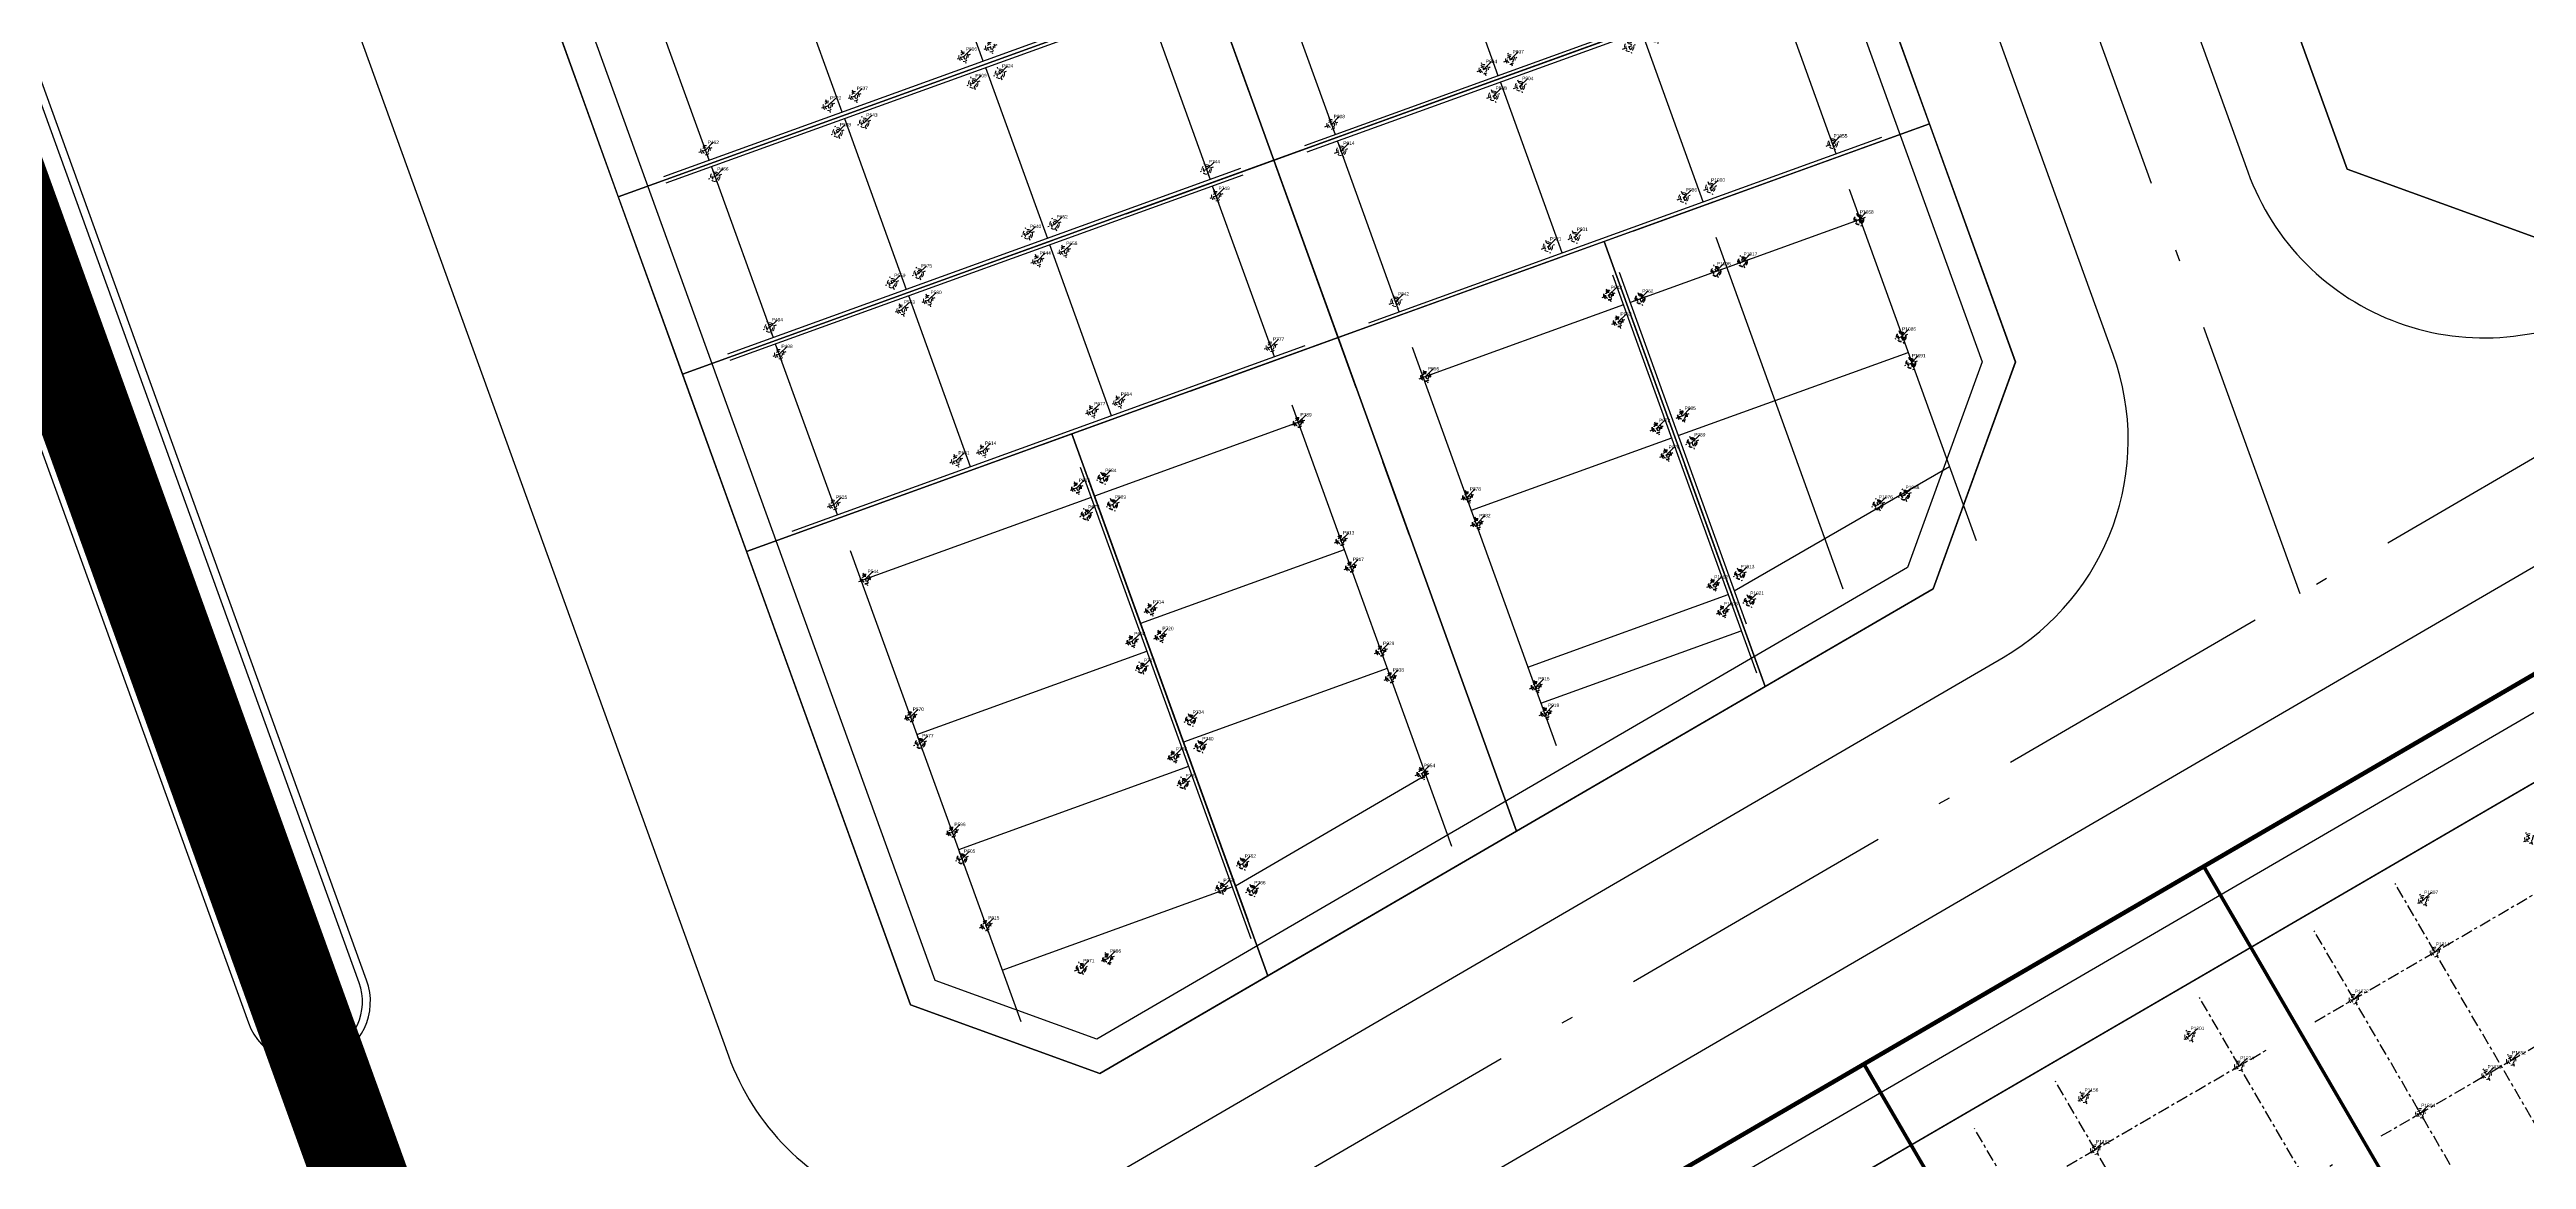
# Model space of a CAD drawing. Header units: millimetres. Extents: x 567980 to 569430, y 2065777 to 2066666.
# Drawn here: x 568673.3 to 568752.1, y 2066222.7 to 2066258 of the extents above; entities that cross this region are included whole.
import ezdxf
from ezdxf.enums import TextEntityAlignment as Align
from ezdxf.xclip import XClip

# ---------------------------------------------------------------- set-up
doc = ezdxf.new("R2010")
doc.units = ezdxf.units.MM
for name, pattern in [('ACAD_ISO10W100', [18.5, 12, -3, 0.5, -3]), ('CENTER', [3, 1.5, -0.5, 0.5, -0.5]), ('CENTER2', [1.125, 0.75, -0.125, 0.125, -0.125]), ('HIDDEN', [0.75, 0.5, -0.25]), ('Xref Grid (A1)$0$CENTER2', [1.125, 0.75, -0.125, 0.125, -0.125])]:
    doc.linetypes.add(name, pattern=pattern)
for name, color, linetype in [('01.AXIS', 160, 'CENTER2'), ('BoThamCo', 94, 'Continuous'), ('CDC.01.AXIS', 160, 'CENTER2'), ('ChiaLo', 128, 'CENTER'), ('datOBt', 42, 'Continuous'), ('datOlienke', 42, 'Continuous'), ('LogDg', 7, 'Continuous'), ('loKBT', 42, 'Continuous'), ('LoLK', 6, 'Continuous'), ('RANHGIOI', 2, 'HIDDEN'), ('TimDg', 222, 'Continuous'), ('ViaHeS', 32, 'Continuous'), ('Xref Grid (A1)$0$01.AXIS', 160, 'Xref Grid (A1)$0$CENTER2')]:
    doc.layers.add(name, color=color, linetype=linetype)
for name, color, linetype, lineweight in [('A-KY HIEU', 34, 'Continuous', 20), ('A-NET THAY', 125, 'Continuous', 18), ('A-TUONG', 255, 'Continuous', 35), ('boDnv', 54, 'Continuous', 25), ('E- RANH GIOI', 1, 'CENTER', 13), ('E- THAY', 9, 'Continuous', 20), ('kata_text', 254, 'Continuous', 30)]:
    doc.layers.add(name, color=color, linetype=linetype, lineweight=lineweight)
doc.styles.add('kata_dim', font='vnrms.shx', dxfattribs={"width": 0.66, "oblique": 7})
doc.styles.add('kata_text', font='arial.ttf', dxfattribs={"width": 0.8})
doc.styles.add('rms', font='romans.shx', dxfattribs={"width": 0.7, "bigfont": 'vns.shx'})
doc.linetypes.add('ADL', pattern='A,0.125,-0.15,["++",rms,S=0.5,R=0,X=0,Y=-0.2245],-1.35,1.125', length=2.75)
doc.dimstyles.new('kata_dim_iso', dxfattribs={"dimtxt": 2.5, "dimasz": 1.5, "dimexe": 1.5, "dimexo": 2.5, "dimtad": 1, "dimdec": 0, "dimzin": 0, "dimdsep": 46, "dimtxsty": 'kata_dim', "dimblk": 'kata_block_ArchTick', "dimcen": 0.09, "dimdle": 1.2, "dimclrd": 8, "dimclre": 8, "dimclrt": 3, "dimadec": 0, "dimazin": 0, "dimtfac": 1, "dimtdec": 0, "dimtix": 1, "dimtofl": 0, "dimtmove": 0, "dimatfit": 3, "dimfxl": 3.75, "dimfxlon": 1, "dimtolj": 1, "dimtzin": 0, "dimarcsym": 0})

# ---------------------------------------------------------------- blocks, each defined once
blk = doc.blocks.new('NEN')
at = {"layer": 'boDnv', "color": 10, "linetype": 'ADL', "ltscale": 0.25}
for points in [[(9.135, -145.213), (3.993, -143.345), (-37.434, -28.806), (-34.864, -22.833), (-8.048, -11.144), (-2.559, -13.506), (37.289, -123.679), (34.915, -130.214)], [(79.627, -120.398), (85.356, -122.108), (98.44, -148.269), (96.582, -154.497), (27.112, -194.914), (21.969, -193.046), (11.825, -164.999), (14.198, -158.464)]]:
    blk.add_lwpolyline(points, close=True, dxfattribs=at)
at = {"layer": 'BoThamCo'}
blk.add_lwpolyline([(25.78, -0.755), (18.959, 1.719), (12.14, -1.254), (9.257, -7.953), (48.895, -117.546), (54.917, -119.734), (74.12, -108.562), (76.205, -101.576)], close=True, dxfattribs=at)
blk.add_lwpolyline([(-54.313, -43.147), (-17.615, -144.611, 1), (-14.323, -143.421), (-51.021, -41.957, 1)], format="xyb", close=True, dxfattribs=at)
at = {"layer": 'ChiaLo', "ltscale": 5}
for points in [[(22.483, -138.604), (-21.838, -16.064)], [(-6.085, -118.422), (31.53, -104.817)], [(-4.044, -124.065), (33.571, -110.46)], [(-2.003, -129.707), (35.612, -116.102)], [(30.389, -134.004), (25.268, -119.843)], [(14.576, -143.204), (8.341, -125.966)], [(15.974, -179.412), (92.784, -134.725)], [(64.479, -174.331), (44.364, -139.757)], [(53.675, -180.617), (33.56, -146.043)]]:
    blk.add_lwpolyline(points, dxfattribs=at)
at = {"layer": 'datOBt'}
blk.add_lwpolyline([(79.498, -119.316), (86.056, -121.273), (99.512, -148.176), (97.427, -155.162), (27.21, -196.014), (21.188, -193.827), (10.761, -164.998), (13.382, -157.782)], close=True, dxfattribs=at)
at = {"layer": 'datOlienke'}
blk.add_lwpolyline([(9.234, -146.312), (3.211, -144.125), (-38.509, -28.774), (-35.626, -22.074), (-8.05, -10.054), (-1.766, -12.758), (38.353, -123.68), (35.731, -130.896)], close=True, dxfattribs=at)
at = {"layer": 'LogDg'}
for points in [[(34.296, -348.766, -0.124666), (14.114, -339.771, 0.262937), (-5.331, -336.771, -0.009345), (-40.959, -349.473), (-145.868, -384.68, 0.405257), (-155.456, -403.235), (-146.557, -432.72), (-158.046, -436.187), (-166.572, -407.936, 0.423227), (-185.704, -398.049), (-272.077, -427.035, 0.40652), (-277.181, -436.964), (-262.947, -483.397), (-271.552, -486.035), (-285.593, -440.232, 0.421949), (-295.787, -434.992), (-422.26, -477.436, 0.346831), (-427.684, -485.726), (-426.662, -497.249, 0.109851), (-417.21, -527.045), (-422.398, -530.058, -0.109851), (-432.639, -497.779), (-433.194, -491.512, 0.484967), (-443.708, -484.634), (-484.199, -498.222, 0.36701), (-492.228, -511.51), (-484.402, -560.012), (-490.326, -560.967), (-497.433, -516.92, 0.457512), (-512.889, -507.388), (-525.337, -511.314, 0.375227), (-533.554, -524.795, 0.049445), (-523.248, -562.118), (-518.404, -576.577), (-525.515, -578.96), (-530.307, -564.659, -0.044276), (-540.221, -530.036, 0.448349), (-555.614, -520.863), (-568.853, -525.038), (-576.072, -502.149), (-552.391, -494.681, 0.333336), (-544.003, -482.976), (-545.865, -397.305, 0.120559), (-569.998, -307.198), (-621.979, -219.712, 0.334943), (-635.359, -214.239), (-686.931, -227.855), (-689.803, -216.977), (-647.957, -205.93, 0.498191), (-640.704, -188.198), (-654.378, -165.183, -0.144979), (-668.853, -108.061), (-659.845, 118.23, 0.428088), (-671.924, 130.707), (-689.222, 130.58), (-689.305, 141.83), (-670.344, 141.969, 0.400474), (-658.442, 153.492), (-657.828, 168.904), (-656.06, 189.374), (-648.588, 188.728), (-650.341, 168.432), (-650.889, 154.678, 0.425345), (-638.921, 142.201), (-621.613, 142.328, 0.402651), (-609.707, 153.94), (-609.387, 163.859, -0.019867), (-608.227, 179.942), (-606.8, 192.652), (-600.838, 191.983), (-602.264, 179.273, 0.019867), (-603.39, 163.665), (-603.676, 154.802, 0.425871), (-591.594, 142.415), (-548.362, 142.733), (-548.28, 131.483), (-592.887, 131.155, 0.401789), (-604.791, 119.578), (-607.754, 35.571, -0.005984), (-607.983, 30.718, 0.462462), (-599.177, 22.287), (-555.377, 26.801), (-554.762, 20.832), (-603.242, 15.836, 0.355613), (-610.381, 8.689), (-613.794, -24.838, 0.475348), (-605.015, -33.606), (-508.268, -23.636, 0.016072), (-476.806, -19.368, 0.37392), (-470.138, -11.259), (-470.705, 9.348), (-464.707, 9.513), (-464.235, -7.648, 0.461916), (-454.747, -15.288), (-421.581, -8.993, 0.020567), (-382.015, 0.216), (-299.764, 22.963, 0.415004), (-292.798, 35.293), (-296.969, 50.218), (-285.412, 53.448), (-281.218, 38.439, 0.413423), (-268.921, 31.492), (-169.968, 58.858, 0.427702), (-164.496, 69.052), (-169.623, 84.754), (-163.92, 86.616), (-158.479, 69.956, 0.400853), (-148.742, 64.729), (-123.897, 71.6, 0.437327), (-113.795, 91.173), (-114.462, 93.013), (-128.551, 136.154), (-105.736, 143.605), (-91.769, 100.833), (-90.91, 98.466, 0.429754), (-70.957, 89.772, 0.001079), (-63.934, 92.766, 0.001474), (-62.342, 93.454), (-47.534, 99.909, 0.386536), (-43.126, 109.726), (-48.301, 125.574), (-42.598, 127.436), (-38.076, 113.59, 0.442444), (-27.275, 108.739), (111.617, 169.28, 0.414214), (115.754, 179.811), (109.361, 194.478), (114.861, 196.875), (121.255, 182.208, 0.414214), (131.785, 178.071), (252.97, 230.894), (276.872, 241.312), (291.579, 249.057, 0.419837), (295.267, 261.365), (290.95, 269.196), (301.459, 274.99), (306.058, 266.648, 0.408717), (318.136, 263.031), (326.546, 267.464), (332.148, 256.836), (324.233, 252.656, 0.419466), (320.555, 240.352), (397.092, 101.523, 0.433643), (408.413, 98.649), (440.787, 119.386), (444.023, 114.334), (410.428, 92.813, 0.395048), (407.737, 82.215), (451.056, 3.639, -0.005576), (472.219, -35.781, 0.422017), (490.066, -41.118), (502.995, -33.918), (514.672, -54.886), (500.295, -62.892, 0.404193), (495.052, -80.181), (502.502, -94.711), (491.824, -100.186), (485.095, -87.061, 0.424556), (467.192, -81.64), (316.164, -165.913), (307.211, -171.115, 0.396001), (304.075, -181.611), (326.147, -225.742), (318.098, -229.768), (296.726, -187.038, 0.432664), (285.552, -183.699), (178.072, -246.148, 0.389772), (174.86, -256.488), (194.1, -297.126), (188.677, -299.693), (170.231, -260.733, 0.439085), (158.982, -257.239), (145.496, -265.075, -0.013452), (97.701, -291.151, 0.262926), (86.853, -307.563, -0.162068), (76.015, -333.842, 0.270323), (72.318, -353.653), (79.981, -375.074), (57.383, -383.157), (49.72, -361.737, 0.270325), (34.296, -348.766)], [(-54.548, -43.232), (-17.85, -144.696, 1), (-14.088, -143.336), (-50.786, -41.872, 1), (-54.548, -43.232)], [(49.536, -260.065, -0.269945), (34.095, -247.153), (22.999, -216.476, -0.362457), (26.499, -206.84), (119.685, -152.625, -0.414384), (136.095, -156.969), (142.222, -167.514, 0.414214), (153.158, -170.413), (250.593, -113.801, -0.432664), (261.767, -117.14), (278.799, -151.193, -0.396001), (275.663, -161.688), (133.439, -244.323, -0.012999), (88.371, -268.964, -0.278117), (67.767, -267.557, 0.110848), (49.536, -260.065)]]:
    blk.add_lwpolyline(points, format="xyb", dxfattribs=at)
for points in [[(57.283, -121.828), (75.893, -111.001, 0.395833), (79.025, -100.508), (28.348, 0.817, 0.398858), (17.996, 4.572), (10.657, 1.373, 0.395588), (6.33, -8.682), (45.737, -117.634, 0.467936)], [(-9.552, -7.434), (-39.866, -20.643, 0.395629), (-44.194, -30.698), (-2.582, -145.746, 0.467936), (8.964, -149.94), (37.955, -133.073, 0.362457), (41.455, -123.437), (1.167, -12.047, 0.433046)], [(-107.609, -46.473), (-76.576, -35.249, -0.414214), (-66.332, -40.051), (-23.727, -157.847, -0.421043), (-28.705, -168.153), (-59.999, -178.655, -0.407417), (-70.067, -173.791), (-112.411, -56.717, -0.414214)], [(102.332, -147.108), (88.886, -120.223, 0.432836), (77.708, -116.887), (8.523, -157.138, 0.362457), (5.023, -166.774), (15.394, -195.448, 0.467936), (26.94, -199.642), (99.2, -157.601, 0.395833)]]:
    blk.add_lwpolyline(points, format="xyb", close=True, dxfattribs=at)
at = {"layer": 'loKBT'}
for points in [[(55.169, -133.471), (44.364, -139.757), (54.422, -157.044), (65.226, -150.758)], [(44.364, -139.757), (33.56, -146.043), (43.617, -163.33), (54.422, -157.044)], [(33.56, -146.043), (22.755, -152.329), (32.813, -169.616), (43.617, -163.33)]]:
    blk.add_lwpolyline(points, close=True, dxfattribs=at)
at = {"layer": 'LoLK'}
for points in [[(33.571, -110.46), (31.53, -104.817), (12.723, -111.62), (14.764, -117.262)], [(10.682, -105.978), (-8.126, -112.78), (-6.085, -118.422), (12.723, -111.62)], [(35.612, -116.102), (33.571, -110.46), (14.764, -117.262), (16.804, -122.904)], [(14.764, -117.262), (12.723, -111.62), (-6.085, -118.422), (-4.044, -124.065)], [(38.353, -123.68), (35.612, -116.102), (25.268, -119.843), (30.389, -134.004), (35.731, -130.896)], [(14.764, -117.262), (-4.044, -124.065), (-2.003, -129.707), (16.804, -122.904)], [(25.268, -119.843), (16.804, -122.904), (22.483, -138.604), (30.389, -134.004)], [(16.804, -122.904), (8.341, -125.966), (14.576, -143.204), (22.483, -138.604)], [(8.341, -125.966), (-2.003, -129.707), (3.211, -144.125), (9.234, -146.312), (14.576, -143.204)]]:
    blk.add_lwpolyline(points, close=True, dxfattribs=at)
at = {"layer": 'RANHGIOI', "color": 1, "ltscale": 9, "const_width": 1}
blk.add_lwpolyline([(460, -51.299, 0.006594), (435.293, -5.051), (303.078, 234.769), (284.672, 225.077), (-55.993, 76.586), (-56.839, 76.223, -0.005137), (-90.743, 62.093), (-377.217, -17.133, -0.020567), (-418.225, -26.678), (-463.443, -35.259, -0.021218), (-506.422, -41.541), (-623.638, -53.62), (-626.464, -70.884, 0.128574), (-620.42, -135.36), (-615.505, -148.86, 0.039408), (-607.143, -167.188), (-594.172, -190.555), (-547.57, -259.493, -0.11987), (-522.704, -326.397), (-507.917, -451.947), (-504.475, -473.277), (-499.271, -471.636), (-50.48, -321.024, 0.050684), (130.425, -239.135), (301.319, -139.843)], format="xyb", close=True, dxfattribs=at)
at = {"layer": 'RANHGIOI', "color": 5, "ltscale": 20, "const_width": 3}
blk.add_lwpolyline([(77.126, -402.722), (-90.743, 62.093)], dxfattribs=at)
at = {"layer": 'TimDg', "linetype": 'ACAD_ISO10W100', "ltscale": 0.75}
for points in [[(80.71, -412.741), (34.278, -282.941), (-103.138, 96.993), (-128.229, 173.827)], [(26.363, 11.491), (109.634, -155.002)], [(47.399, -131.05), (0, 0)], [(9.149, -213.464), (246.062, -75.628)]]:
    blk.add_lwpolyline(points, dxfattribs=at)
blk.add_lwpolyline([(-358.633, -282.039), (-15.318, -166.825, 0.050829), (-9.777, -164.314), (222.735, -29.039)], format="xyb", dxfattribs=at)
at = {"layer": 'ViaHeS', "elevation": 0}
blk.add_lwpolyline([(-483.362, -504.27), (-441.21, -490.124), (-436.029, -493.514), (-435.627, -498.044, 0.109851), (-424.993, -531.564), (-414.615, -525.539, -0.109851), (-423.674, -496.984), (-424.342, -489.445), (-420.001, -483.006), (-295.249, -441.14), (-289.043, -444.33), (-275.854, -487.354), (-258.645, -482.078), (-271.972, -438.601), (-268.698, -432.23), (-181.634, -403.012), (-172.975, -407.486), (-163.79, -437.92), (-140.813, -430.986), (-150.211, -399.847), (-145.597, -390.918), (-39.026, -355.153, 0.008545), (-6.235, -343.522, -0.249193), (12.375, -345.964, 0.09975), (30.772, -354.181, -0.256949), (45.215, -366.957), (51.733, -385.178), (85.63, -373.053), (79.112, -354.831, -0.256949), (82.174, -335.793, 0.136918), (92.607, -310.438, -0.249193), (103.308, -295.017, 0.012659), (148.511, -270.262), (162.157, -262.333), (168.62, -264.341), (185.966, -300.977), (196.811, -295.842), (179.033, -258.291), (181.216, -251.26), (287.384, -189.574), (293.944, -191.534), (314.073, -231.781), (330.172, -223.729), (309.538, -182.474), (311.625, -175.49), (319.134, -171.127), (408.277, -121.386), (412.274, -122.589), (434.351, -165.321), (442.347, -161.19), (420.137, -118.201), (421.38, -114.074), (470.335, -86.758), (479.641, -89.576), (486.485, -102.924), (507.841, -91.973), (500.499, -77.654), (503.421, -68.019), (517.591, -60.128), (500.076, -28.676), (486.971, -35.974), (477.625, -33.17, 0.0056), (456.311, 6.536), (412.324, 86.322), (414.12, 93.398), (444.832, 113.071), (439.977, 120.649), (409.766, 101.296), (403.142, 102.978), (327.714, 239.794), (330.524, 249.193), (334.945, 251.528), (323.749, 272.772), (318.926, 270.23), (309.354, 273.096), (306.713, 277.887), (285.696, 266.299), (288.11, 261.921), (285.295, 252.529), (274.271, 246.724), (129.387, 183.571), (122.806, 186.157), (117.612, 198.074), (106.611, 193.279), (111.806, 181.362), (109.22, 174.781), (26.33, 138.65), (-29.869, 114.154), (-36.004, 116.909), (-39.746, 128.368), (-51.153, 124.642), (-47.055, 112.092), (-50.086, 105.341), (-75.921, 94.08), (-84.511, 97.937), (-100.033, 145.467), (-134.254, 134.292), (-118.657, 86.529), (-123.231, 78.009), (-150.258, 70.535), (-156.629, 73.955), (-161.068, 87.547), (-172.475, 83.822), (-168.207, 70.753), (-171.474, 64.667), (-269.546, 37.545), (-275.711, 41.028), (-279.634, 55.063), (-302.748, 48.603), (-298.843, 34.63), (-302.316, 28.482), (-383.614, 5.999, -0.020567), (-422.7, -3.099), (-456.246, -9.465), (-461.296, -5.399), (-461.708, 9.595), (-473.703, 9.265), (-473.239, -7.637), (-478.028, -13.489, -0.015955), (-508.883, -17.667), (-606.147, -27.691), (-610.614, -23.229), (-607.49, 7.461), (-602.01, 12.947), (-554.455, 17.848), (-555.685, 29.785), (-600.448, 25.172), (-605.043, 29.645, 0.007073), (-604.756, 35.466), (-601.912, 116.095), (-594.665, 123.142), (-548.221, 123.483), (-548.421, 150.733), (-593.42, 150.402), (-600.493, 157.35, -0.027886), (-599.283, 178.939), (-597.857, 191.648), (-609.782, 192.987), (-611.208, 180.277, 0.019867), (-612.385, 163.955), (-612.597, 157.389), (-619.823, 150.342), (-639.316, 150.198), (-646.998, 158.133), (-646.598, 168.196), (-644.852, 188.405), (-659.796, 189.697), (-661.572, 169.14), (-662.014, 158.023), (-670.332, 149.97), (-689.364, 149.83), (-689.163, 122.58), (-671.417, 122.71), (-663.736, 114.776), (-672.6, -107.912, 0.144979), (-657.602, -167.099), (-644.687, -188.836), (-648.335, -197.756), (-691.845, -209.242), (-684.889, -235.59), (-633.86, -222.118), (-622.039, -226.953), (-573.255, -309.058, -0.120474), (-549.614, -397.387), (-547.842, -478.902), (-555.298, -489.306), (-577.876, -496.427), (-567.048, -530.76), (-552.743, -526.248), (-543.713, -531.719, 0.042979), (-533.836, -565.928), (-529.071, -580.151), (-514.848, -575.386), (-519.719, -560.846, -0.045576), (-529.315, -527.166), (-523.005, -516.87), (-508.247, -512.215), (-500.456, -517.02), (-493.287, -561.445), (-481.44, -559.534), (-488.883, -513.408), (-483.362, -504.27)], format="xyb", dxfattribs=at)
at = {"layer": 'ViaHeS'}
for points in [[(48.895, -117.546), (9.257, -7.953), (12.14, -1.254), (18.959, 1.719), (25.78, -0.755), (76.205, -101.576), (74.12, -108.562), (54.917, -119.734)], [(9.234, -146.312), (3.211, -144.125), (-38.509, -28.774), (-35.626, -22.074), (-8.05, -10.054), (-1.766, -12.758), (38.353, -123.68), (35.731, -130.896)], [(79.498, -119.316), (86.056, -121.273), (99.512, -148.176), (97.427, -155.162), (27.21, -196.014), (21.188, -193.827), (10.761, -164.998), (13.382, -157.782)]]:
    blk.add_lwpolyline(points, close=True, dxfattribs=at)
blk.add_lwpolyline([(271.249, -157.314), (273.336, -150.33), (257.64, -118.948), (251.08, -116.988), (144.29, -179.035), (131.629, -157.245), (122.062, -154.713), (31.359, -207.484), (28.737, -214.7), (38.583, -241.923, 0.256594), (53.045, -254.642, -0.085173), (69.006, -261.184, 0.265195), (88.812, -261.986, 0.012088), (130.425, -239.135)], format="xyb", close=True, dxfattribs=at)
blk = doc.blocks.new('NEN I02')
at = {"layer": 'datOlienke'}
blk.add_lwpolyline([(4.105, 4.919), (0, 0), (-122.664, 0), (-127.984, 4.99), (-129.908, 35.01), (-125.228, 40), (-7.274, 40), (-1.379, 35.081)], close=True, dxfattribs=at)
at = {"layer": 'LoLK'}
for points in [[(-21.332, 40), (-27.332, 40), (-27.332, 20), (-21.332, 20)], [(-15.332, 40), (-21.332, 40), (-21.332, 20), (-15.332, 20)], [(-7.274, 40), (-15.332, 40), (-15.332, 29), (-0.274, 29), (-1.379, 35.081)], [(-15.332, 29), (-15.332, 20), (1.363, 20), (-0.274, 29)], [(-33.332, 20), (-33.332, 0), (-27.332, 0), (-27.332, 20)], [(-21.332, 20), (-27.332, 20), (-27.332, 0), (-21.332, 0)], [(-21.332, 20), (-21.332, 0), (-15.332, 0), (-15.332, 20)], [(-15.332, 20), (-15.332, 11), (3, 11), (1.363, 20)], [(-15.332, 11), (-15.332, 0), (0, 0), (4.105, 4.919), (3, 11)]]:
    blk.add_lwpolyline(points, close=True, dxfattribs=at)
blk = doc.blocks.new('A$C758D662A')
at = {"linetype": 'HIDDEN', "ltscale": 500}
for radius in [300, 200]:
    blk.add_circle((0, 0), radius, dxfattribs=at)
at = {"layer": 'CDC.01.AXIS', "ltscale": 200}
for p, q in [((437, 0), (-437, 0)), ((0, 437), (0, -437))]:
    blk.add_line(p, q, dxfattribs=at)
blk = doc.blocks.new('T2 CUM A10')
at = {"layer": '01.AXIS', "ltscale": 500}
for p, q in [((0.11, 0.914), (0.11, -15.024)), ((7.89, 0.914), (7.89, -15.024)), ((19.11, 0.914), (19.11, -12.557)), ((25.89, 0.914), (25.89, -12.557)), ((26.11, 0.915), (26.11, -10.975)), ((29.38, 0.915), (29.38, -10.974)), ((33.89, 0.915), (33.89, -10.974)), ((8, 0.488), (8, -14.436)), ((14.89, 0.488), (14.89, -14.436)), ((7.89, -0.11), (0.1, -0.11)), ((15.04, -0.11), (8, -0.11)), ((25.89, -0.11), (19.05, -0.11)), ((26.11, -0.109), (34, -0.109)), ((14.89, -4.41), (8, -4.41)), ((25.89, -4.61), (19.11, -4.61)), ((26.11, -4.609), (33.89, -4.609)), ((0.11, -5.31), (7.89, -5.31)), ((14.89, -8.43), (8, -8.43)), ((7.89, -9.21), (0.11, -9.21)), ((19.11, -9.904), (25.89, -9.904)), ((19.11, -11.13), (25.89, -11.13)), ((8, -13.282), (15, -12.009)), ((0.11, -13.281), (7.89, -13.281))]:
    blk.add_line(p, q, dxfattribs=at)
blk.add_lwpolyline([(26.11, -9.859), (33.89, -8.463)], dxfattribs=at)
at = {"yscale": 0.0005, "zscale": 0.0005}
for p, xscale in [((0.25, -0.11), -0.0005), ((8.45, 0.34), 0.0005), ((14.89, -0.11), -0.0005), ((19.2, -0.11), -0.0005), ((26.45, -0.109), 0.0005), ((33.85, -0.109), 0.0005), ((8.45, -0.56), 0.0005), ((8.45, -4.11), -0.0005), ((14.89, -4.1), -0.0005), ((33.85, -4.069), 0.0005), ((19.15, -4.16), -0.0005), ((8.45, -5.01), -0.0005), ((14.89, -5), -0.0005), ((19.15, -5.06), -0.0005), ((26.45, -4.969), 0.0005), ((33.85, -4.969), 0.0005), ((8.45, -7.84), 0.0005), ((14.89, -7.84), -0.0005), ((8.45, -8.74), 0.0005), ((14.89, -8.74), -0.0005), ((26.45, -9.426), 0.0005), ((26.45, -10.326), 0.0005), ((19.15, -10.578), -0.0005), ((0.11, -11.778), -0.0005), ((14.79, -11.936), -0.0005), ((19.15, -11.478), -0.0005), ((8.45, -12.707), 0.0005), ((8.45, -13.607), 0.0005)]:
    blk.add_blockref('A$C758D662A', p, dxfattribs=dict(at, xscale=xscale))
for p, xscale, yscale, zscale, rotation in [((7.55, 0.329), -0.0005, 0.0005, 0.0005, 270), ((25.55, 0.34), -0.0005, 0.0005, 0.0005, 359.9999999999989), ((29.02, -0.109), 0.0005, 0.0005, 0.0005, 270), ((29.92, -0.109), 0.0005, 0.0005, 0.0005, 270), ((7.55, -0.571), 0.0005, 0.0005, 0.0005, 270), ((25.55, -0.56), -0.0005, 0.0005, 0.0005, 359.9999999999989), ((26.45, -4.069), -0.0005, 0.0005, 0.0005, 180), ((0.11, -4.72), -0.0004999999999999995, 0.0004999999999999995, 0.0005, 270), ((7.55, -4.86), -0.0005, 0.0005, 0.0005, 270), ((25.55, -4.16), -0.0005, 0.0005, 0.0005, 359.9999999999989), ((0.11, -5.62), 0.0004999999999999997, 0.0004999999999999997, 0.0004999999999999997, 270), ((25.55, -5.06), -0.0005, 0.0005, 0.0005, 359.9999999999989), ((7.55, -5.76), 0.0005, 0.0005, 0.0005, 270), ((0.11, -8.62), -0.0004999999999999995, 0.0004999999999999995, 0.0005, 270), ((7.55, -8.76), -0.0005, 0.0005, 0.0005, 270), ((31.34, -8.842), 0.0005, 0.0005, 0.0005, 270), ((32.24, -8.842), 0.0005, 0.0005, 0.0005, 270), ((0.11, -9.52), 0.0004999999999999997, 0.0004999999999999997, 0.0004999999999999997, 270), ((7.55, -9.66), 0.0005, 0.0005, 0.0005, 270), ((25.55, -9.454), -0.0005, 0.0005, 0.0005, 359.9999999999989), ((25.55, -10.354), -0.0005, 0.0005, 0.0005, 359.9999999999989), ((7.55, -13.206), 0.0005, 0.0005, 0.0005, 270), ((2.491, -14.087), 0.0004999999999999997, 0.0004999999999999997, 0.0004999999999999997, 180), ((3.391, -14.087), -0.0004999999999999995, 0.0004999999999999995, 0.0005, 180)]:
    blk.add_blockref('A$C758D662A', p, dxfattribs=dict(xscale=xscale, yscale=yscale, zscale=zscale, rotation=rotation))
blk = doc.blocks.new('pile Plan')
at = {"xscale": 0.5, "yscale": 0.5, "zscale": 0.5}
for p in [(340, 14779), (5440.000004, 14779), (340, 9630), (5440.000004, 9630), (340, 8730), (5440.000004, 8730), (340, 5040), (5440.000004, 5040), (340, 4140), (5440.000004, 4140), (340, -1), (5440.000004, -1)]:
    blk.add_blockref('A$C758D662A', p, dxfattribs=at)
blk = doc.blocks.new('a5 sao - 2')
at = {"layer": 'Xref Grid (A1)$0$01.AXIS', "ltscale": 500}
for p, q in [((-5.89, -1.086), (-5.89, -18.434)), ((-0.11, -1.086), (-0.11, -18.434)), ((-5.89, -2.11), (-0.11, -2.11)), ((-5.89, -7.62), (-0.11, -7.62)), ((-5.89, -12.39), (-0.11, -12.39)), ((-5.89, -16.89), (-0.11, -16.89))]:
    blk.add_line(p, q, dxfattribs=at)
at = {"xscale": 0.001, "yscale": 0.001, "zscale": 0.001}
blk.add_blockref('pile Plan', (-5.89, -16.89), dxfattribs=at)
blk = doc.blocks.new('A5 - 2')
at = {"layer": 'Xref Grid (A1)$0$01.AXIS', "ltscale": 500}
for p, q in [((0.11, -1.086), (0.11, -18.434)), ((5.89, -1.086), (5.89, -18.434)), ((0.11, -2.11), (5.89, -2.11)), ((0.11, -7.62), (5.89, -7.62)), ((0.11, -12.39), (5.89, -12.39)), ((0.11, -16.89), (5.89, -16.89))]:
    blk.add_line(p, q, dxfattribs=at)
at = {"xscale": 0.001, "yscale": 0.001, "zscale": 0.001}
blk.add_blockref('pile Plan', (0.11, -16.89), dxfattribs=at)
blk = doc.blocks.new('a1 sao - 2')
at = {"layer": 'Xref Grid (A1)$0$01.AXIS', "ltscale": 500}
for p, q in [((0.11, -1.086), (0.11, -18.434)), ((5.89, -1.086), (5.89, -18.434)), ((0.11, -2.11), (5.89, -2.11)), ((0.11, -7.62), (5.89, -7.62)), ((0.11, -12.39), (5.89, -12.39)), ((0.11, -16.89), (5.89, -16.89))]:
    blk.add_line(p, q, dxfattribs=at)
at = {"xscale": 0.001, "yscale": 0.001, "zscale": 0.001}
blk.add_blockref('pile Plan', (0.11, -16.89), dxfattribs=at)
blk = doc.blocks.new('A1 - 2')
at = {"layer": 'Xref Grid (A1)$0$01.AXIS', "ltscale": 500}
for p, q in [((0.11, -1.086), (0.11, -18.434)), ((5.89, -1.086), (5.89, -18.434)), ((0.11, -2.11), (5.89, -2.11)), ((0.11, -7.62), (5.89, -7.62)), ((0.11, -12.39), (5.89, -12.39)), ((0.11, -16.89), (5.89, -16.89))]:
    blk.add_line(p, q, dxfattribs=at)
at = {"xscale": 0.001, "yscale": 0.001, "zscale": 0.001}
blk.add_blockref('pile Plan', (0.11, -16.89), dxfattribs=at)
blk = doc.blocks.new('MB TANG 2 BT1')
at = {"layer": '01.AXIS', "ltscale": 500}
for p, q in [((7195672, 840351), (7195672, 824990)), ((7200972, 840351), (7200972, 824990)), ((7203952, 840351), (7203952, 824990)), ((7205388, 839327), (7194643, 839327)), ((7205388, 835727), (7194643, 835727)), ((7205388, 831707), (7194643, 831707)), ((7205388, 827507), (7194643, 827507))]:
    blk.add_line(p, q, dxfattribs=at)
at = {"extrusion": (0, -2.11758e-22, -1), "xscale": 0.5, "yscale": 0.5, "zscale": -0.5}
for p in [(-7195672, 839327), (-7203952, 839327), (-7195672, 835767), (-7203952, 835727), (-7195672, 831667), (-7203952, 831707), (-7195672, 827507), (-7203952, 827507), (-7196562, 825897), (-7200462, 825897)]:
    blk.add_blockref('A$C758D662A', p, dxfattribs=at)
at = {"extrusion": (0, 0, -1), "xscale": 0.4999999999999999, "yscale": 0.4999999999999999, "zscale": -0.5, "rotation": 90}
for p in [(-7200972, 839327), (-7200612, 835727), (-7201512, 835727), (-7200612, 831707), (-7201512, 831707), (-7200972, 827507)]:
    blk.add_blockref('A$C758D662A', p, dxfattribs=at)
blk = doc.blocks.new('NENBT3')
at = {"layer": 'loKBT'}
for points in [[(-50.958, 42.96), (-63.458, 42.95), (-63.442, 22.95), (-50.942, 22.96)], [(-38.458, 42.97), (-50.958, 42.96), (-50.942, 22.96), (-38.442, 22.97)], [(-25.958, 42.98), (-38.458, 42.97), (-38.442, 22.97), (-25.942, 22.98)]]:
    blk.add_lwpolyline(points, close=True, dxfattribs=at)
blk = doc.blocks.new('kata_block_ArchTick')
at = {"color": 8}
blk.add_line((1, 0), (-1, 0), dxfattribs=at)
at = {"color": 8, "const_width": 0.15}
blk.add_lwpolyline([(-0.5, -0.5), (0.5, 0.5)], dxfattribs=at)
blk = doc.blocks.new('A$C33BC4D2A')
at = {"layer": 'A-KY HIEU', "color": 0, "const_width": 1.022}
blk.add_lwpolyline([(14.345, -292.097), (14.345, -4.903), (414.985, -4.903), (414.985, -292.097)], close=True, dxfattribs=at)
at = {"layer": 'Defpoints', "color": 125}
blk.add_lwpolyline([(0, -297), (420, -297), (420, 0), (0, 0)], close=True, dxfattribs=at)
blk = doc.blocks.new('*U58')
at = {"color": 0, "ltscale": 0.8, "style": 'kata_text', "width": 0.8, "flags": 1}
blk.add_attdef('CHU_THICH', text='', height=2.2, dxfattribs=at).set_placement((0, 0), align=Align.MIDDLE_CENTER)
at = {"color": 0, "ltscale": 0.8, "style": 'kata_text', "width": 0.8}
blk.add_attdef('TEN', text='', height=2.2, dxfattribs=at).set_placement((5, 5), align=Align.MIDDLE_CENTER)
at = {"layer": 'Defpoints'}
blk.add_leader([(0, 0), (5, 5)], dimstyle='kata_dim_iso', override={"dimasz": 0.6, "dimgap": 0.625, "dimtad": 0}, dxfattribs=at)
blk = doc.blocks.new('A$C1AAD29DE')
at = {"layer": 'kata_text', "xscale": 50, "yscale": 50, "zscale": 50}
for p, values in [((74438, -180271, 0), {'TEN': 'P606'}), ((91884, -180363, 0), {'TEN': 'P897'}), ((74745, -181120, 0), {'TEN': 'P609'}), ((75594, -180813, 0), {'TEN': 'P624'}), ((91034, -180670, 0), {'TEN': 'P884'}), ((92191, -181212, 0), {'TEN': 'P904'}), ((70107, -181837, 0), {'TEN': 'P522'}), ((70956, -181530, 0), {'TEN': 'P537'}), ((91342, -181519, 0), {'TEN': 'P888'}), ((70414, -182686, 0), {'TEN': 'P528'}), ((71263, -182379, 0), {'TEN': 'P543'}), ((86176, -182427, 0), {'TEN': 'P808'}), ((66200, -183250, 0), {'TEN': 'P462'}), ((86483, -183276, 0), {'TEN': 'P814'}), ((102169, -183044, 0), {'TEN': 'P1055'}), ((66507, -184099, 0), {'TEN': 'P466'}), ((82193, -183868, 0), {'TEN': 'P744'}), ((98262, -184457, 0), {'TEN': 'P1000'}), ((82500, -184717, 0), {'TEN': 'P749'}), ((97413, -184765, 0), {'TEN': 'P986'}), ((76485, -185932, 0), {'TEN': 'P640'}), ((77334, -185625, 0), {'TEN': 'P652'}), ((93931, -186024, 0), {'TEN': 'P931'}), ((103004, -185473, 0), {'TEN': 'P1068'}), ((76792, -186781, 0), {'TEN': 'P644'}), ((77641, -186474, 0), {'TEN': 'P658'}), ((93082, -186331, 0), {'TEN': 'P921'}), ((99296, -186814, 0), {'TEN': 'P1017'}), ((72154, -187498, 0), {'TEN': 'P559'}), ((73003, -187191, 0), {'TEN': 'P575'}), ((98446, -187121, 0), {'TEN': 'P1006'}), ((72461, -188348, 0), {'TEN': 'P563'}), ((73311, -188040, 0), {'TEN': 'P580'}), ((88224, -188088, 0), {'TEN': 'P842'}), ((95019, -187882, 0), {'TEN': 'P948'}), ((96022, -187998, 0), {'TEN': 'P962'}), ((68247, -188912, 0), {'TEN': 'P494'}), ((95326, -188731, 0), {'TEN': 'P952'}), ((68554, -189761, 0), {'TEN': 'P498'}), ((84240, -189529, 0), {'TEN': 'P777'}), ((104355, -189209, 0), {'TEN': 'P1086'}), ((89181, -190473, 0), {'TEN': 'P856'}), ((104662, -190058, 0), {'TEN': 'P1091'}), ((79382, -191286, 0), {'TEN': 'P694'}), ((78533, -191593, 0), {'TEN': 'P677'}), ((85115, -191944, 0), {'TEN': 'P789'}), ((96555, -192127, 0), {'TEN': 'P973'}), ((97373, -191734, 0), {'TEN': 'P985'}), ((75051, -192852, 0), {'TEN': 'P614'}), ((96862, -192977, 0), {'TEN': 'P976'}), ((97680, -192584, 0), {'TEN': 'P989'}), ((74202, -193160, 0), {'TEN': 'P601'}), ((78885, -193717, 0), {'TEN': 'P684'}), ((70295, -194573, 0), {'TEN': 'P525'}), ((78039, -194035, 0), {'TEN': 'P667'}), ((79192, -194566, 0), {'TEN': 'P689'}), ((90516, -194312, 0), {'TEN': 'P878'}), ((103616, -194569, 0), {'TEN': 'P1076'}), ((104465, -194262, 0), {'TEN': 'P1088'}), ((78347, -194884, 0), {'TEN': 'P673'}), ((90823, -195161, 0), {'TEN': 'P882'}), ((86476, -195709, 0), {'TEN': 'P813'}), ((71301, -196940, 0), {'TEN': 'P544'}), ((86783, -196558, 0), {'TEN': 'P817'}), ((99201, -196789, 0), {'TEN': 'P1013'}), ((98362, -197123, 0), {'TEN': 'P1002'}), ((99508, -197638, 0), {'TEN': 'P1021'}), ((80403, -197916, 0), {'TEN': 'P714'}), ((98669, -197972, 0), {'TEN': 'P1008'}), ((79810, -198930, 0), {'TEN': 'P698'}), ((80710, -198765, 0), {'TEN': 'P720'}), ((87753, -199238, 0), {'TEN': 'P829'}), ((80117, -199780, 0), {'TEN': 'P707'}), ((88060, -200087, 0), {'TEN': 'P838'}), ((92706, -200367, 0), {'TEN': 'P915'}), ((72742, -201338, 0), {'TEN': 'P570'}), ((81676, -201435, 0), {'TEN': 'P734'}), ((93014, -201216, 0), {'TEN': 'P919'}), ((73050, -202187, 0), {'TEN': 'P577'}), ((81141, -202610, 0), {'TEN': 'P726'}), ((81983, -202284, 0), {'TEN': 'P740'}), ((89056, -203137, 0), {'TEN': 'P854'}), ((81448, -203459, 0), {'TEN': 'P731'}), ((74073, -205017, 0), {'TEN': 'P596'}), ((74381, -205867, 0), {'TEN': 'P605'}), ((83337, -206027, 0), {'TEN': 'P762'}), ((82658, -206805, 0), {'TEN': 'P750'}), ((83644, -206876, 0), {'TEN': 'P766'}), ((121017, -207184, 0), {'TEN': 'P1307'}), ((75151, -207997, 0), {'TEN': 'P615'}), ((121387, -208838, 0), {'TEN': 'P1314'}), ((78185, -209363, 0), {'TEN': 'P671'}), ((79034, -209056, 0), {'TEN': 'P686'}), ((118803, -210342, 0), {'TEN': 'P1272'}), ((113559, -211524, 0), {'TEN': 'P1201'}), ((115143, -212471, 0), {'TEN': 'P1224'}), ((123038, -212753, 0), {'TEN': 'P1339'}), ((123819, -212299, 0), {'TEN': 'P1352'}), ((110177, -213491, 0), {'TEN': 'P1156'}), ((120922, -213984, 0), {'TEN': 'P1304'}), ((110546, -215145, 0), {'TEN': 'P1162'})]:
    blk.add_blockref('*U58', p, dxfattribs=at).add_auto_attribs(values)

msp = doc.modelspace()

# ---------------------------------------------------------------- block references
at = {"layer": 'boDnv', "extrusion": (-2.4685e-06, 4.62064e-06, 1)}
ref = msp.add_blockref('NEN', (568697.481, 2066371.697, 8.143), dxfattribs=at)
XClip(ref).set_block_clipping_path([(-95.7748162709, -416.20828746), (591.9650857092, 169.550739368)])

# ---------------------------------------------------------------- next in the draw order: linework, layer by layer
at = {"layer": 'ChiaLo', "ltscale": 5, "extrusion": (-2.46805e-06, 4.62035e-06, 1), "elevation": 8.142}
msp.add_lwpolyline([(568751.156, 2066191.08), (568731.041, 2066225.655)], dxfattribs=at)
msp.add_lwpolyline([(568751.156, 2066191.08), (568731.041, 2066225.655)], dxfattribs=at)
msp.add_lwpolyline([(568751.156, 2066191.08), (568731.041, 2066225.655)], dxfattribs=at)
at = {"layer": 'E- RANH GIOI', "ltscale": 0.1, "extrusion": (-5.03699e-06, 3.92783e-06, 1), "const_width": 0.1, "elevation": 5.251}
for points in [[(568752.617, 2066238.282), (568741.813, 2066231.996), (568751.87, 2066214.708), (568762.675, 2066220.994)], [(568741.813, 2066231.996), (568731.008, 2066225.71), (568741.066, 2066208.422), (568751.87, 2066214.708)], [(568731.008, 2066225.71), (568720.204, 2066219.424), (568730.261, 2066202.137), (568741.066, 2066208.422)]]:
    msp.add_lwpolyline(points, close=True, dxfattribs=at)
at = {"layer": 'E- RANH GIOI', "color": 5, "ltscale": 0.05, "true_color": 0x0000fa, "extrusion": (-5.03699e-06, 3.92783e-06, 1), "const_width": 0.05, "elevation": 5.251}
for points in [[(568754.126, 2066235.689), (568743.321, 2066229.403)], [(568743.321, 2066229.403), (568732.517, 2066223.117)], [(568732.517, 2066223.117), (568721.712, 2066216.831)]]:
    msp.add_lwpolyline(points, dxfattribs=at)

# ---------------------------------------------------------------- next in the draw order: block references
at = {"layer": 'A-NET THAY', "extrusion": (-2.4685e-06, 4.62064e-06, 1), "xscale": -1}
for name, p, rotation in [('a5 sao - 2', (568712.244, 2066254.435, 8.143), 109.8842788561666), ('A5 - 2', (568710.204, 2066260.077, 8.143), 289.8842788561666), ('A1 - 2', (568714.285, 2066248.793, 8.143), 289.8842788561666)]:
    msp.add_blockref(name, p, dxfattribs=dict(at, rotation=rotation))
at = {"layer": 'A-NET THAY', "extrusion": (-2.4685e-06, 4.62064e-06, 1)}
for name, p, rotation in [('a1 sao - 2', (568714.285, 2066248.793, 8.143), 109.8842788561666), ('A5 - 2', (568710.204, 2066260.077, 8.143), 289.8842788561666)]:
    msp.add_blockref(name, p, dxfattribs=dict(at, rotation=rotation))
at = {"layer": 'A-TUONG', "extrusion": (-2.4685e-06, 4.62064e-06, 1), "rotation": 19.8842788561666}
msp.add_blockref('T2 CUM A10', (568698.979, 2066241.13, 8.143), dxfattribs=at)
at = {"layer": 'E- RANH GIOI', "extrusion": (-2.4685e-06, 4.62064e-06, 1), "xscale": 2.114336868039268, "yscale": 2.114336868039268, "zscale": 2.114336868039268}
msp.add_blockref('A$C33BC4D2A', (568541.684, 2066558.171, 8.143), dxfattribs=at)
at = {"layer": 'E- THAY', "extrusion": (-5.03699e-06, 3.92783e-06, 1), "xscale": 0.000999998484541723, "yscale": 0.000999998484541723, "zscale": 0.000999998484541723, "rotation": 210.1906980358135}
for p in [(574557.231, 2070565.73, 5.251), (574546.427, 2070559.444, 5.251)]:
    msp.add_blockref('MB TANG 2 BT1', p, dxfattribs=at)
at = {"layer": 'kata_text', "extrusion": (-2.4685e-06, 4.62064e-06, 1), "xscale": 0.0009966571095134595, "yscale": 0.0009966571095134595, "zscale": 0.0009966571095134595}
msp.add_blockref('A$C1AAD29DE', (568628.188, 2066437.393, 8.143), dxfattribs=at)
at = {"layer": 'loKBT', "extrusion": (-5.03699e-06, 3.92783e-06, 1), "xscale": 0.9999984845417225, "yscale": 0.9999984845417225, "zscale": 0.9999984845417225, "rotation": 30.19069803581366}
msp.add_blockref('NENBT3', (568796.65, 2066214.152, 5.251), dxfattribs=at)
at = {"layer": 'LoLK', "extrusion": (-2.4685e-06, 4.62064e-06, 1), "rotation": 289.8842788561666}
msp.add_blockref('NEN I02', (568700.692, 2066227.573, 8.143), dxfattribs=at)

doc.saveas('drawing.dxf')
